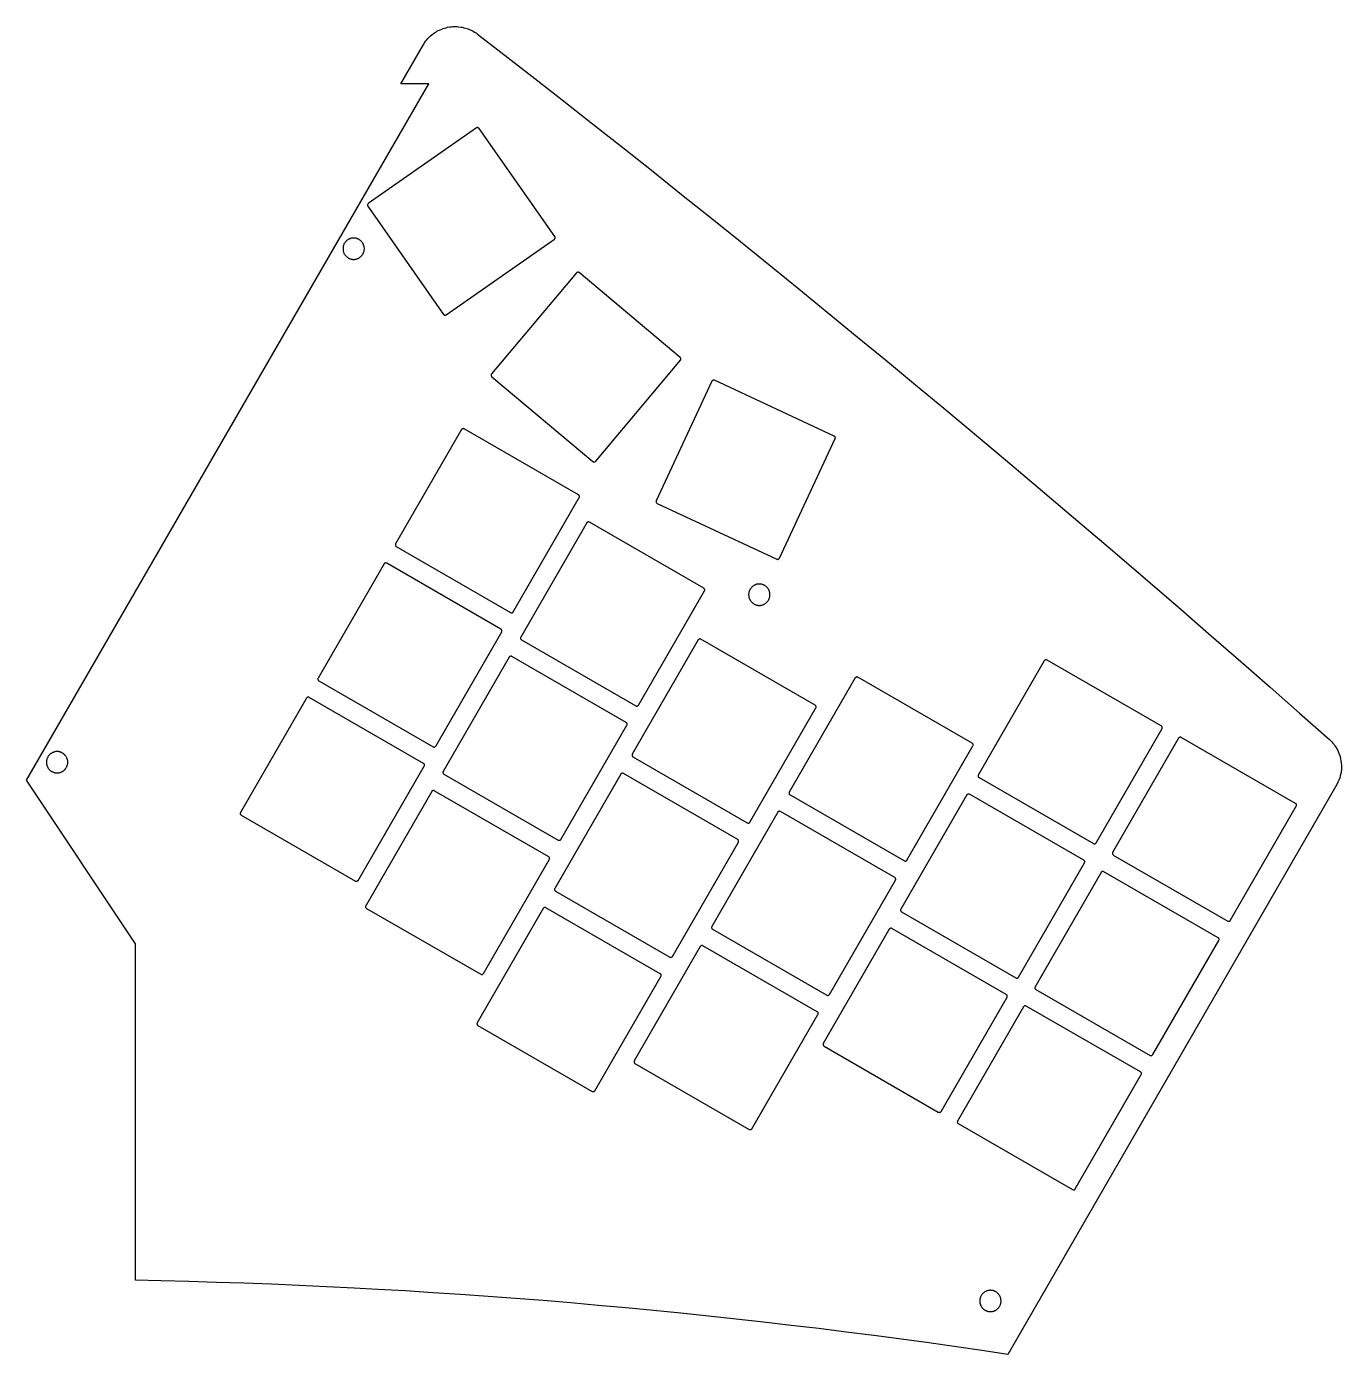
# Model space of a CAD drawing. Header units: millimetres. Extents: x 2 to 138, y -60 to 77.
import ezdxf

# ---------------------------------------------------------------- set-up
doc = ezdxf.new("R2010")
doc.units = ezdxf.units.MM
for name, color, linetype in [('APERTURES', 7, 'Continuous'), ('OUTLINE', 7, 'Continuous'), ('TIE_HOLES', 7, 'Continuous')]:
    doc.layers.add(name, color=color, linetype=linetype)

msp = doc.modelspace()

# ---------------------------------------------------------------- linework, layer by layer
at = {"layer": 'APERTURES'}
for points in [[(56.49, 55.25), (56.49, 55.29), (56.48, 55.33), (56.46, 55.36), (48.65, 66.52), (48.62, 66.55), (48.59, 66.57), (48.55, 66.59), (48.52, 66.6), (48.48, 66.61), (48.44, 66.6), (48.4, 66.59), (48.37, 66.57), (37.21, 58.76), (37.18, 58.73), (37.16, 58.7), (37.14, 58.67), (37.13, 58.63), (37.12, 58.59), (37.13, 58.55), (37.14, 58.51), (37.16, 58.48), (44.97, 47.32), (45, 47.29), (45.03, 47.27), (45.06, 47.25), (45.1, 47.24), (45.14, 47.24), (45.18, 47.24), (45.22, 47.25), (45.25, 47.27), (56.41, 55.09), (56.44, 55.11), (56.46, 55.14), (56.48, 55.18), (56.49, 55.21)], [(69.47, 42.74), (69.47, 42.78), (69.45, 42.81), (69.43, 42.85), (69.4, 42.88), (58.97, 51.63), (58.94, 51.65), (58.9, 51.67), (58.86, 51.68), (58.82, 51.68), (58.79, 51.67), (58.75, 51.65), (58.72, 51.63), (58.69, 51.61), (49.93, 41.17), (49.91, 41.14), (49.9, 41.1), (49.89, 41.06), (49.89, 41.03), (49.89, 40.99), (49.91, 40.95), (49.93, 40.92), (49.96, 40.89), (60.39, 32.14), (60.42, 32.11), (60.46, 32.1), (60.5, 32.09), (60.54, 32.09), (60.58, 32.1), (60.61, 32.11), (60.65, 32.13), (60.67, 32.16), (69.43, 42.59), (69.45, 42.63), (69.47, 42.66), (69.47, 42.7)], [(85.38, 34.65), (85.37, 34.69), (85.34, 34.72), (85.31, 34.74), (85.28, 34.76), (72.94, 40.52), (72.9, 40.53), (72.86, 40.54), (72.82, 40.54), (72.78, 40.53), (72.75, 40.51), (72.72, 40.49), (72.69, 40.46), (72.67, 40.42), (66.91, 28.08), (66.9, 28.04), (66.9, 28), (66.9, 27.97), (66.91, 27.93), (66.92, 27.89), (66.95, 27.86), (66.98, 27.83), (67.01, 27.81), (79.36, 22.06), (79.39, 22.05), (79.43, 22.04), (79.47, 22.04), (79.51, 22.05), (79.54, 22.07), (79.57, 22.09), (79.6, 22.12), (79.62, 22.16), (85.38, 34.5), (85.39, 34.54), (85.4, 34.57), (85.39, 34.61)], [(58.98, 28.61), (58.96, 28.64), (58.93, 28.67), (58.9, 28.69), (47.11, 35.5), (47.07, 35.52), (47.03, 35.53), (46.99, 35.53), (46.95, 35.52), (46.92, 35.51), (46.88, 35.49), (46.86, 35.46), (46.83, 35.43), (40.02, 23.63), (40.01, 23.6), (40, 23.56), (40, 23.52), (40, 23.48), (40.02, 23.44), (40.04, 23.41), (40.06, 23.38), (40.1, 23.36), (51.89, 16.55), (51.93, 16.53), (51.97, 16.52), (52, 16.52), (52.04, 16.53), (52.08, 16.54), (52.11, 16.56), (52.14, 16.59), (52.17, 16.62), (58.98, 28.42), (58.99, 28.45), (59, 28.49), (59, 28.53), (59, 28.57)], [(71.91, 18.94), (71.9, 18.98), (71.88, 19.01), (71.85, 19.04), (71.82, 19.06), (60.02, 25.87), (59.99, 25.89), (59.95, 25.9), (59.91, 25.9), (59.87, 25.89), (59.83, 25.88), (59.8, 25.86), (59.77, 25.83), (59.75, 25.8), (52.94, 14), (52.92, 13.97), (52.91, 13.93), (52.91, 13.89), (52.92, 13.85), (52.93, 13.81), (52.95, 13.78), (52.98, 13.75), (53.01, 13.73), (64.81, 6.92), (64.84, 6.9), (64.88, 6.89), (64.92, 6.89), (64.96, 6.9), (65, 6.91), (65.03, 6.93), (65.06, 6.96), (65.08, 6.99), (71.89, 18.79), (71.91, 18.82), (71.92, 18.86), (71.92, 18.9)], [(51, 14.71), (50.98, 14.75), (50.96, 14.78), (50.93, 14.81), (50.9, 14.83), (39.11, 21.64), (39.07, 21.66), (39.03, 21.67), (38.99, 21.67), (38.95, 21.66), (38.92, 21.65), (38.88, 21.63), (38.86, 21.6), (38.83, 21.57), (32.02, 9.78), (32.01, 9.74), (32, 9.7), (32, 9.66), (32, 9.62), (32.02, 9.59), (32.04, 9.55), (32.06, 9.53), (32.1, 9.5), (43.89, 2.69), (43.93, 2.68), (43.97, 2.67), (44, 2.67), (44.04, 2.67), (44.08, 2.69), (44.11, 2.71), (44.14, 2.73), (44.17, 2.77), (50.98, 14.56), (50.99, 14.6), (51, 14.64), (51, 14.67)], [(83.4, 6.9), (83.38, 6.93), (83.35, 6.96), (83.32, 6.99), (71.53, 13.8), (71.49, 13.81), (71.45, 13.82), (71.41, 13.82), (71.37, 13.82), (71.34, 13.8), (71.3, 13.78), (71.27, 13.75), (71.25, 13.72), (64.44, 1.93), (64.43, 1.89), (64.42, 1.85), (64.42, 1.81), (64.42, 1.78), (64.44, 1.74), (64.46, 1.71), (64.48, 1.68), (64.52, 1.65), (76.31, -5.16), (76.35, -5.17), (76.38, -5.18), (76.42, -5.18), (76.46, -5.18), (76.5, -5.16), (76.53, -5.14), (76.56, -5.11), (76.58, -5.08), (83.39, 6.71), (83.41, 6.75), (83.42, 6.79), (83.42, 6.83), (83.41, 6.86)], [(63.91, 5.08), (63.9, 5.12), (63.88, 5.15), (63.85, 5.18), (63.82, 5.2), (52.02, 12.01), (51.99, 12.03), (51.95, 12.04), (51.91, 12.04), (51.87, 12.03), (51.83, 12.02), (51.8, 12), (51.77, 11.97), (51.75, 11.94), (44.94, 0.15), (44.92, 0.11), (44.91, 0.07), (44.91, 0.03), (44.92, -0.01), (44.93, -0.04), (44.95, -0.08), (44.98, -0.1), (45.01, -0.13), (56.81, -6.94), (56.84, -6.95), (56.88, -6.96), (56.92, -6.96), (56.96, -6.96), (57, -6.94), (57.03, -6.92), (57.06, -6.9), (57.08, -6.86), (63.89, 4.93), (63.91, 4.97), (63.92, 5.01), (63.92, 5.04)], [(119.13, 4.72), (119.11, 4.76), (119.09, 4.79), (119.07, 4.82), (119.03, 4.84), (107.24, 11.65), (107.2, 11.67), (107.16, 11.68), (107.13, 11.68), (107.09, 11.67), (107.05, 11.66), (107.02, 11.64), (106.99, 11.61), (106.96, 11.58), (100.15, -0.22), (100.14, -0.25), (100.13, -0.29), (100.13, -0.33), (100.13, -0.37), (100.15, -0.4), (100.17, -0.44), (100.2, -0.47), (100.23, -0.49), (112.02, -7.3), (112.06, -7.32), (112.1, -7.32), (112.14, -7.33), (112.18, -7.32), (112.21, -7.31), (112.25, -7.29), (112.27, -7.26), (112.3, -7.23), (119.11, 4.57), (119.12, 4.6), (119.13, 4.64), (119.13, 4.68)], [(99.62, 2.94), (99.61, 2.98), (99.59, 3.01), (99.56, 3.04), (99.53, 3.06), (87.73, 9.87), (87.7, 9.89), (87.66, 9.9), (87.62, 9.9), (87.58, 9.89), (87.55, 9.88), (87.51, 9.86), (87.48, 9.83), (87.46, 9.8), (80.65, -2), (80.64, -2.03), (80.63, -2.07), (80.63, -2.11), (80.63, -2.15), (80.65, -2.19), (80.67, -2.22), (80.69, -2.25), (80.72, -2.27), (92.52, -9.08), (92.56, -9.1), (92.59, -9.11), (92.63, -9.11), (92.67, -9.1), (92.71, -9.09), (92.74, -9.07), (92.77, -9.04), (92.79, -9.01), (99.6, 2.79), (99.62, 2.82), (99.63, 2.86), (99.63, 2.9)], [(42.98, 0.89), (42.96, 0.93), (42.93, 0.96), (42.9, 0.98), (31.11, 7.79), (31.07, 7.8), (31.03, 7.81), (30.99, 7.81), (30.95, 7.81), (30.92, 7.79), (30.88, 7.77), (30.86, 7.75), (30.83, 7.72), (24.02, -4.08), (24.01, -4.12), (24, -4.15), (24, -4.19), (24, -4.23), (24.02, -4.27), (24.04, -4.3), (24.06, -4.33), (24.1, -4.35), (35.89, -11.16), (35.93, -11.18), (35.97, -11.19), (36, -11.19), (36.04, -11.18), (36.08, -11.17), (36.11, -11.15), (36.14, -11.12), (36.17, -11.09), (42.98, 0.71), (42.99, 0.74), (43, 0.78), (43, 0.82), (43, 0.86)], [(132.98, -3.28), (132.97, -3.24), (132.95, -3.21), (132.92, -3.18), (132.89, -3.16), (121.09, 3.65), (121.06, 3.67), (121.02, 3.68), (120.98, 3.68), (120.94, 3.67), (120.91, 3.66), (120.87, 3.64), (120.84, 3.61), (120.82, 3.58), (114.01, -8.22), (114, -8.25), (113.99, -8.29), (113.98, -8.33), (113.99, -8.37), (114.01, -8.4), (114.03, -8.44), (114.05, -8.47), (114.08, -8.49), (125.88, -15.3), (125.92, -15.32), (125.95, -15.32), (125.99, -15.33), (126.03, -15.32), (126.07, -15.31), (126.1, -15.29), (126.13, -15.26), (126.15, -15.23), (132.96, -3.43), (132.98, -3.4), (132.99, -3.36), (132.99, -3.32)], [(75.41, -6.99), (75.4, -6.96), (75.38, -6.92), (75.35, -6.89), (75.32, -6.87), (63.53, -0.06), (63.49, -0.04), (63.45, -0.04), (63.41, -0.03), (63.37, -0.04), (63.34, -0.05), (63.3, -0.08), (63.27, -0.1), (63.25, -0.13), (56.44, -11.93), (56.43, -11.96), (56.42, -12), (56.42, -12.04), (56.42, -12.08), (56.44, -12.12), (56.46, -12.15), (56.48, -12.18), (56.52, -12.2), (68.31, -19.01), (68.35, -19.03), (68.38, -19.04), (68.42, -19.04), (68.46, -19.03), (68.5, -19.02), (68.53, -19), (68.56, -18.97), (68.58, -18.94), (75.39, -7.14), (75.41, -7.11), (75.42, -7.07), (75.42, -7.03)], [(55.91, -8.77), (55.9, -8.74), (55.88, -8.7), (55.85, -8.67), (55.82, -8.65), (44.02, -1.84), (43.99, -1.83), (43.95, -1.82), (43.91, -1.82), (43.87, -1.82), (43.83, -1.84), (43.8, -1.86), (43.77, -1.88), (43.75, -1.91), (36.94, -13.71), (36.92, -13.75), (36.91, -13.78), (36.91, -13.82), (36.92, -13.86), (36.93, -13.9), (36.95, -13.93), (36.98, -13.96), (37.01, -13.98), (48.81, -20.79), (48.84, -20.81), (48.88, -20.82), (48.92, -20.82), (48.96, -20.81), (49, -20.8), (49.03, -20.78), (49.06, -20.75), (49.08, -20.72), (55.89, -8.92), (55.91, -8.89), (55.92, -8.85), (55.92, -8.81)], [(111.13, -9.14), (111.11, -9.1), (111.09, -9.07), (111.07, -9.04), (111.03, -9.01), (99.24, -2.2), (99.2, -2.19), (99.16, -2.18), (99.13, -2.18), (99.09, -2.18), (99.05, -2.2), (99.02, -2.22), (98.99, -2.25), (98.96, -2.28), (92.15, -14.07), (92.14, -14.11), (92.13, -14.15), (92.13, -14.19), (92.13, -14.22), (92.15, -14.26), (92.17, -14.29), (92.2, -14.32), (92.23, -14.35), (104.02, -21.16), (104.06, -21.17), (104.1, -21.18), (104.14, -21.18), (104.18, -21.18), (104.21, -21.16), (104.25, -21.14), (104.27, -21.11), (104.3, -21.08), (111.11, -9.29), (111.12, -9.25), (111.13, -9.21), (111.13, -9.17)], [(91.61, -10.88), (91.59, -10.85), (91.56, -10.82), (91.53, -10.8), (79.73, -3.99), (79.7, -3.97), (79.66, -3.96), (79.62, -3.96), (79.58, -3.97), (79.55, -3.98), (79.51, -4), (79.48, -4.03), (79.46, -4.06), (72.65, -15.85), (72.64, -15.89), (72.63, -15.93), (72.63, -15.97), (72.63, -16.01), (72.65, -16.04), (72.67, -16.08), (72.69, -16.1), (72.72, -16.13), (84.52, -22.94), (84.56, -22.95), (84.59, -22.96), (84.63, -22.96), (84.67, -22.96), (84.71, -22.94), (84.74, -22.92), (84.77, -22.9), (84.79, -22.86), (91.6, -11.07), (91.62, -11.03), (91.63, -10.99), (91.63, -10.96), (91.62, -10.92)], [(124.98, -17.14), (124.97, -17.1), (124.95, -17.07), (124.92, -17.04), (124.89, -17.01), (113.09, -10.2), (113.06, -10.19), (113.02, -10.18), (112.98, -10.18), (112.94, -10.18), (112.91, -10.2), (112.87, -10.22), (112.84, -10.25), (112.82, -10.28), (106.01, -22.07), (106, -22.11), (105.99, -22.15), (105.98, -22.19), (105.99, -22.22), (106.01, -22.26), (106.03, -22.29), (106.05, -22.32), (106.08, -22.35), (117.88, -29.16), (117.92, -29.17), (117.95, -29.18), (117.99, -29.18), (118.03, -29.18), (118.07, -29.16), (118.1, -29.14), (118.13, -29.11), (118.15, -29.08), (124.96, -17.29), (124.98, -17.25), (124.99, -17.21), (124.99, -17.17)], [(67.4, -20.81), (67.38, -20.78), (67.35, -20.75), (67.32, -20.73), (55.53, -13.92), (55.49, -13.9), (55.45, -13.89), (55.41, -13.89), (55.37, -13.9), (55.34, -13.91), (55.3, -13.93), (55.27, -13.96), (55.25, -13.99), (48.44, -25.79), (48.43, -25.82), (48.42, -25.86), (48.42, -25.9), (48.42, -25.94), (48.44, -25.97), (48.46, -26.01), (48.48, -26.04), (48.52, -26.06), (60.31, -32.87), (60.35, -32.89), (60.38, -32.89), (60.42, -32.9), (60.46, -32.89), (60.5, -32.88), (60.53, -32.85), (60.56, -32.83), (60.58, -32.8), (67.39, -21), (67.41, -20.96), (67.42, -20.93), (67.42, -20.89), (67.41, -20.85)], [(103.13, -22.99), (103.11, -22.96), (103.09, -22.92), (103.07, -22.89), (103.03, -22.87), (91.24, -16.06), (91.2, -16.04), (91.16, -16.04), (91.13, -16.03), (91.09, -16.04), (91.05, -16.05), (91.02, -16.08), (90.99, -16.1), (90.96, -16.13), (84.15, -27.93), (84.14, -27.96), (84.13, -28), (84.13, -28.04), (84.13, -28.08), (84.15, -28.12), (84.17, -28.15), (84.2, -28.18), (84.23, -28.2), (96.02, -35.01), (96.06, -35.03), (96.1, -35.04), (96.14, -35.04), (96.18, -35.03), (96.21, -35.02), (96.25, -35), (96.27, -34.97), (96.3, -34.94), (103.11, -23.14), (103.12, -23.11), (103.13, -23.07), (103.13, -23.03)], [(83.61, -24.74), (83.59, -24.7), (83.56, -24.67), (83.53, -24.65), (71.73, -17.84), (71.7, -17.83), (71.66, -17.82), (71.62, -17.82), (71.58, -17.82), (71.55, -17.84), (71.51, -17.86), (71.48, -17.88), (71.46, -17.91), (64.65, -29.71), (64.64, -29.75), (64.63, -29.78), (64.63, -29.82), (64.63, -29.86), (64.65, -29.9), (64.67, -29.93), (64.69, -29.96), (64.72, -29.98), (76.52, -36.79), (76.56, -36.81), (76.59, -36.82), (76.63, -36.82), (76.67, -36.81), (76.71, -36.8), (76.74, -36.78), (76.77, -36.75), (76.79, -36.72), (83.6, -24.92), (83.62, -24.89), (83.63, -24.85), (83.63, -24.81), (83.62, -24.77)], [(116.98, -30.99), (116.97, -30.96), (116.95, -30.92), (116.92, -30.89), (116.89, -30.87), (105.09, -24.06), (105.06, -24.04), (105.02, -24.04), (104.98, -24.03), (104.94, -24.04), (104.91, -24.05), (104.87, -24.08), (104.84, -24.1), (104.82, -24.13), (98.01, -35.93), (98, -35.96), (97.99, -36), (97.98, -36.04), (97.99, -36.08), (98.01, -36.12), (98.03, -36.15), (98.05, -36.18), (98.08, -36.2), (109.88, -43.01), (109.92, -43.03), (109.95, -43.04), (109.99, -43.04), (110.03, -43.03), (110.07, -43.02), (110.1, -43), (110.13, -42.97), (110.15, -42.94), (116.96, -31.14), (116.98, -31.11), (116.99, -31.07), (116.99, -31.03)]]:
    msp.add_lwpolyline(points, close=True, dxfattribs=at)
at = {"layer": 'OUTLINE'}
msp.add_lwpolyline([(42.87, 75.12), (43.01, 75.34), (43.12, 75.51), (43.25, 75.67), (43.35, 75.78), (43.49, 75.93), (43.64, 76.07), (43.75, 76.16), (43.91, 76.29), (44.03, 76.38), (44.16, 76.46), (44.29, 76.54), (44.43, 76.61), (44.56, 76.67), (44.8, 76.77), (44.94, 76.82), (45.08, 76.87), (45.23, 76.91), (45.38, 76.95), (45.63, 76.99), (45.78, 77.01), (45.93, 77.02), (46.08, 77.03), (46.23, 77.03), (46.38, 77.02), (46.53, 77.01), (46.79, 76.98), (46.93, 76.95), (47.08, 76.91), (47.23, 76.87), (47.37, 76.83), (47.52, 76.78), (47.66, 76.72), (47.89, 76.61), (48.02, 76.54), (48.15, 76.46), (48.36, 76.33), (48.49, 76.23), (50.58, 74.61), (54.07, 71.9), (57.21, 69.45), (60.34, 66.99), (63.47, 64.53), (66.42, 62.19), (69.54, 59.7), (72.48, 57.35), (75.6, 54.84), (78.53, 52.47), (81.64, 49.95), (84.57, 47.56), (87.66, 45.02), (90.59, 42.62), (93.68, 40.06), (96.59, 37.64), (100.18, 34.64), (103.6, 31.77), (107.02, 28.88), (110.43, 25.99), (114, 22.94), (117.4, 20.02), (120.79, 17.1), (124.18, 14.16), (127.23, 11.5), (130.27, 8.84), (133.3, 6.17), (136.37, 3.46), (136.49, 3.35), (136.63, 3.2), (136.73, 3.08), (136.86, 2.92), (136.95, 2.79), (137.06, 2.62), (137.15, 2.48), (137.24, 2.3), (137.32, 2.11), (137.41, 1.88), (137.47, 1.69), (137.53, 1.45), (137.57, 1.25), (137.6, 1.01), (137.61, 0.81), (137.62, 0.56), (137.61, 0.36), (137.58, 0.12), (137.55, -0.08), (137.49, -0.32), (137.44, -0.51), (137.36, -0.74), (137.26, -0.97), (137.15, -1.19), (103.18, -60.02), (100.74, -59.66), (97.9, -59.25), (95.06, -58.84), (92.21, -58.46), (89.37, -58.08), (86.52, -57.71), (83.68, -57.36), (80.84, -57.02), (77.99, -56.69), (75.15, -56.37), (72.31, -56.06), (69.46, -55.77), (66.62, -55.49), (63.78, -55.21), (60.93, -54.96), (58.09, -54.71), (55.25, -54.47), (52.4, -54.25), (49.56, -54.04), (46.72, -53.84), (43.87, -53.65), (41.03, -53.47), (38.19, -53.31), (35.75, -53.18), (32.9, -53.03), (30.06, -52.9), (27.22, -52.78), (24.37, -52.68), (21.53, -52.58), (18.69, -52.5), (15.84, -52.43), (13.2, -52.37), (13.2, -17.64), (1.95, -0.76), (43.44, 71.1), (40.55, 71.1)], close=True, dxfattribs=at)
at = {"layer": 'TIE_HOLES'}
for points in [[(36.78, 53.88), (36.79, 53.94), (36.79, 53.99), (36.8, 54.04), (36.8, 54.1), (36.8, 54.15), (36.79, 54.21), (36.79, 54.26), (36.78, 54.31), (36.77, 54.37), (36.75, 54.42), (36.73, 54.47), (36.71, 54.52), (36.69, 54.57), (36.67, 54.62), (36.64, 54.66), (36.61, 54.71), (36.58, 54.75), (36.55, 54.8), (36.51, 54.84), (36.48, 54.88), (36.44, 54.91), (36.4, 54.95), (36.35, 54.98), (36.31, 55.01), (36.26, 55.04), (36.22, 55.07), (36.17, 55.09), (36.12, 55.12), (36.07, 55.13), (36.02, 55.15), (35.97, 55.17), (35.91, 55.18), (35.86, 55.19), (35.81, 55.19), (35.75, 55.2), (35.7, 55.2), (35.64, 55.2), (35.59, 55.19), (35.54, 55.19), (35.48, 55.18), (35.43, 55.17), (35.38, 55.15), (35.33, 55.13), (35.28, 55.12), (35.23, 55.09), (35.18, 55.07), (35.13, 55.04), (35.09, 55.01), (35.04, 54.98), (35, 54.95), (34.96, 54.91), (34.92, 54.88), (34.88, 54.84), (34.85, 54.8), (34.81, 54.75), (34.78, 54.71), (34.75, 54.66), (34.73, 54.62), (34.7, 54.57), (34.68, 54.52), (34.66, 54.47), (34.65, 54.42), (34.63, 54.37), (34.62, 54.31), (34.61, 54.26), (34.6, 54.21), (34.6, 54.15), (34.6, 54.1), (34.6, 54.04), (34.6, 53.99), (34.61, 53.94), (34.62, 53.88), (34.63, 53.83), (34.65, 53.78), (34.66, 53.73), (34.68, 53.68), (34.7, 53.63), (34.73, 53.58), (34.75, 53.53), (34.78, 53.49), (34.81, 53.44), (34.85, 53.4), (34.88, 53.36), (34.92, 53.32), (34.96, 53.28), (35, 53.25), (35.04, 53.22), (35.09, 53.18), (35.13, 53.16), (35.18, 53.13), (35.23, 53.1), (35.28, 53.08), (35.33, 53.06), (35.38, 53.05), (35.43, 53.03), (35.48, 53.02), (35.54, 53.01), (35.59, 53), (35.64, 53), (35.7, 53), (35.75, 53), (35.81, 53), (35.86, 53.01), (35.91, 53.02), (35.97, 53.03), (36.02, 53.05), (36.07, 53.06), (36.12, 53.08), (36.17, 53.1), (36.22, 53.13), (36.26, 53.16), (36.31, 53.18), (36.35, 53.22), (36.4, 53.25), (36.44, 53.28), (36.48, 53.32), (36.51, 53.36), (36.55, 53.4), (36.58, 53.44), (36.61, 53.49), (36.64, 53.53), (36.67, 53.58), (36.69, 53.63), (36.71, 53.68), (36.73, 53.73), (36.75, 53.78), (36.77, 53.83)], [(78.63, 18.17), (78.64, 18.23), (78.64, 18.28), (78.65, 18.33), (78.65, 18.39), (78.65, 18.44), (78.64, 18.5), (78.64, 18.55), (78.63, 18.6), (78.62, 18.66), (78.6, 18.71), (78.59, 18.76), (78.57, 18.81), (78.54, 18.86), (78.52, 18.91), (78.49, 18.95), (78.46, 19), (78.43, 19.04), (78.4, 19.09), (78.37, 19.13), (78.33, 19.17), (78.29, 19.2), (78.25, 19.24), (78.21, 19.27), (78.16, 19.3), (78.12, 19.33), (78.07, 19.36), (78.02, 19.38), (77.97, 19.4), (77.92, 19.42), (77.87, 19.44), (77.82, 19.46), (77.76, 19.47), (77.71, 19.48), (77.66, 19.48), (77.6, 19.49), (77.55, 19.49), (77.5, 19.49), (77.44, 19.48), (77.39, 19.48), (77.34, 19.47), (77.28, 19.46), (77.23, 19.44), (77.18, 19.42), (77.13, 19.4), (77.08, 19.38), (77.03, 19.36), (76.98, 19.33), (76.94, 19.3), (76.89, 19.27), (76.85, 19.24), (76.81, 19.2), (76.77, 19.17), (76.74, 19.13), (76.7, 19.09), (76.67, 19.04), (76.64, 19), (76.61, 18.95), (76.58, 18.91), (76.56, 18.86), (76.53, 18.81), (76.51, 18.76), (76.5, 18.71), (76.48, 18.66), (76.47, 18.6), (76.46, 18.55), (76.46, 18.5), (76.45, 18.44), (76.45, 18.39), (76.45, 18.33), (76.46, 18.28), (76.46, 18.23), (76.47, 18.17), (76.48, 18.12), (76.5, 18.07), (76.51, 18.02), (76.53, 17.97), (76.56, 17.92), (76.58, 17.87), (76.61, 17.82), (76.64, 17.78), (76.67, 17.73), (76.7, 17.69), (76.74, 17.65), (76.77, 17.61), (76.81, 17.57), (76.85, 17.54), (76.89, 17.51), (76.94, 17.47), (76.98, 17.45), (77.03, 17.42), (77.08, 17.39), (77.13, 17.37), (77.18, 17.35), (77.23, 17.34), (77.28, 17.32), (77.34, 17.31), (77.39, 17.3), (77.44, 17.29), (77.5, 17.29), (77.55, 17.29), (77.6, 17.29), (77.66, 17.29), (77.71, 17.3), (77.76, 17.31), (77.82, 17.32), (77.87, 17.34), (77.92, 17.35), (77.97, 17.37), (78.02, 17.39), (78.07, 17.42), (78.12, 17.45), (78.16, 17.47), (78.21, 17.51), (78.25, 17.54), (78.29, 17.57), (78.33, 17.61), (78.37, 17.65), (78.4, 17.69), (78.43, 17.73), (78.46, 17.78), (78.49, 17.82), (78.52, 17.87), (78.54, 17.92), (78.57, 17.97), (78.59, 18.02), (78.6, 18.07), (78.62, 18.12)], [(6.18, 0.88), (6.19, 0.94), (6.19, 0.99), (6.2, 1.04), (6.2, 1.1), (6.2, 1.15), (6.19, 1.21), (6.19, 1.26), (6.18, 1.31), (6.17, 1.37), (6.15, 1.42), (6.13, 1.47), (6.11, 1.52), (6.09, 1.57), (6.07, 1.62), (6.04, 1.66), (6.01, 1.71), (5.98, 1.75), (5.95, 1.8), (5.91, 1.84), (5.88, 1.88), (5.84, 1.91), (5.8, 1.95), (5.75, 1.98), (5.71, 2.01), (5.66, 2.04), (5.62, 2.07), (5.57, 2.09), (5.52, 2.11), (5.47, 2.13), (5.42, 2.15), (5.37, 2.17), (5.31, 2.18), (5.26, 2.19), (5.21, 2.19), (5.15, 2.2), (5.1, 2.2), (5.04, 2.2), (4.99, 2.19), (4.94, 2.19), (4.88, 2.18), (4.83, 2.17), (4.78, 2.15), (4.73, 2.13), (4.68, 2.11), (4.63, 2.09), (4.58, 2.07), (4.53, 2.04), (4.49, 2.01), (4.44, 1.98), (4.4, 1.95), (4.36, 1.91), (4.32, 1.88), (4.28, 1.84), (4.25, 1.8), (4.21, 1.75), (4.18, 1.71), (4.15, 1.66), (4.13, 1.62), (4.1, 1.57), (4.08, 1.52), (4.06, 1.47), (4.05, 1.42), (4.03, 1.37), (4.02, 1.31), (4.01, 1.26), (4, 1.21), (4, 1.15), (4, 1.1), (4, 1.04), (4, 0.99), (4.01, 0.94), (4.02, 0.88), (4.03, 0.83), (4.05, 0.78), (4.06, 0.73), (4.08, 0.68), (4.1, 0.63), (4.13, 0.58), (4.15, 0.53), (4.18, 0.49), (4.21, 0.44), (4.25, 0.4), (4.28, 0.36), (4.32, 0.32), (4.36, 0.28), (4.4, 0.25), (4.44, 0.21), (4.49, 0.18), (4.53, 0.15), (4.58, 0.13), (4.63, 0.1), (4.68, 0.08), (4.73, 0.06), (4.78, 0.05), (4.83, 0.03), (4.88, 0.02), (4.94, 0.01), (4.99, 0), (5.04, 0), (5.1, 0), (5.15, 0), (5.21, 0), (5.26, 0.01), (5.31, 0.02), (5.37, 0.03), (5.42, 0.05), (5.47, 0.06), (5.52, 0.08), (5.57, 0.1), (5.62, 0.13), (5.66, 0.15), (5.71, 0.18), (5.75, 0.21), (5.8, 0.25), (5.84, 0.28), (5.88, 0.32), (5.91, 0.36), (5.95, 0.4), (5.98, 0.44), (6.01, 0.49), (6.04, 0.53), (6.07, 0.58), (6.09, 0.63), (6.11, 0.68), (6.13, 0.73), (6.15, 0.78), (6.17, 0.83)], [(102.48, -54.72), (102.49, -54.66), (102.49, -54.61), (102.5, -54.56), (102.5, -54.5), (102.5, -54.45), (102.49, -54.39), (102.49, -54.34), (102.48, -54.29), (102.47, -54.23), (102.45, -54.18), (102.44, -54.13), (102.42, -54.08), (102.39, -54.03), (102.37, -53.98), (102.34, -53.94), (102.31, -53.89), (102.28, -53.85), (102.25, -53.8), (102.22, -53.76), (102.18, -53.72), (102.14, -53.69), (102.1, -53.65), (102.06, -53.62), (102.01, -53.59), (101.97, -53.56), (101.92, -53.53), (101.87, -53.51), (101.82, -53.49), (101.77, -53.47), (101.72, -53.45), (101.67, -53.43), (101.61, -53.42), (101.56, -53.41), (101.51, -53.41), (101.45, -53.4), (101.4, -53.4), (101.35, -53.4), (101.29, -53.41), (101.24, -53.41), (101.19, -53.42), (101.13, -53.43), (101.08, -53.45), (101.03, -53.47), (100.98, -53.49), (100.93, -53.51), (100.88, -53.53), (100.83, -53.56), (100.79, -53.59), (100.74, -53.62), (100.7, -53.65), (100.66, -53.69), (100.62, -53.72), (100.59, -53.76), (100.55, -53.8), (100.52, -53.85), (100.49, -53.89), (100.46, -53.94), (100.43, -53.98), (100.41, -54.03), (100.38, -54.08), (100.36, -54.13), (100.35, -54.18), (100.33, -54.23), (100.32, -54.29), (100.31, -54.34), (100.31, -54.39), (100.3, -54.45), (100.3, -54.5), (100.3, -54.56), (100.31, -54.61), (100.31, -54.66), (100.32, -54.72), (100.33, -54.77), (100.35, -54.82), (100.36, -54.87), (100.38, -54.92), (100.41, -54.97), (100.43, -55.02), (100.46, -55.07), (100.49, -55.11), (100.52, -55.16), (100.55, -55.2), (100.59, -55.24), (100.62, -55.28), (100.66, -55.32), (100.7, -55.35), (100.74, -55.39), (100.79, -55.42), (100.83, -55.45), (100.88, -55.47), (100.93, -55.5), (100.98, -55.52), (101.03, -55.54), (101.08, -55.55), (101.13, -55.57), (101.19, -55.58), (101.24, -55.59), (101.29, -55.6), (101.35, -55.6), (101.4, -55.6), (101.45, -55.6), (101.51, -55.6), (101.56, -55.59), (101.61, -55.58), (101.67, -55.57), (101.72, -55.55), (101.77, -55.54), (101.82, -55.52), (101.87, -55.5), (101.92, -55.47), (101.97, -55.45), (102.01, -55.42), (102.06, -55.39), (102.1, -55.35), (102.14, -55.32), (102.18, -55.28), (102.22, -55.24), (102.25, -55.2), (102.28, -55.16), (102.31, -55.11), (102.34, -55.07), (102.37, -55.02), (102.39, -54.97), (102.42, -54.92), (102.44, -54.87), (102.45, -54.82), (102.47, -54.77)]]:
    msp.add_lwpolyline(points, close=True, dxfattribs=at)

doc.saveas('drawing.dxf')
